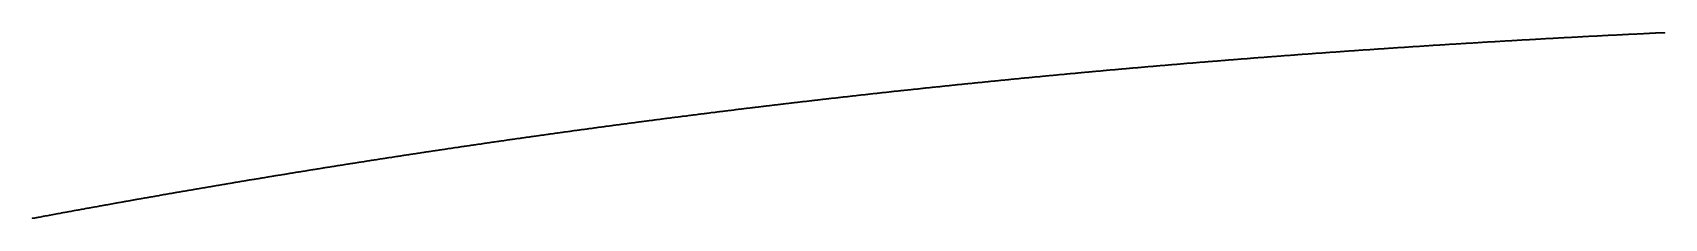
# Model space of a CAD drawing. Header units: metres. Extents: x 0 to 360, y 0 to 49.
# Drawn here: x 191.25 to 202.49, y 47.99 to 49.27 of the extents above; entities that cross this region are included whole.
import ezdxf

# ---------------------------------------------------------------- set-up
doc = ezdxf.new("R2010")
doc.units = ezdxf.units.M

msp = doc.modelspace()

# ---------------------------------------------------------------- linework, layer by layer
for p in [(202.149, 49.254), (202.154, 49.254), (202.16, 49.254), (202.166, 49.255), (202.172, 49.255), (202.178, 49.255), (202.183, 49.255), (202.189, 49.256), (202.195, 49.256), (202.201, 49.256), (202.207, 49.257), (202.213, 49.257), (202.218, 49.257), (202.224, 49.257), (202.23, 49.258), (202.236, 49.258), (202.242, 49.258), (202.248, 49.259), (202.253, 49.259), (202.259, 49.259), (202.265, 49.26), (202.271, 49.26), (202.277, 49.26), (202.282, 49.26), (202.288, 49.261), (202.294, 49.261), (202.3, 49.261), (202.306, 49.262), (202.312, 49.262), (202.317, 49.262), (202.323, 49.262), (202.329, 49.263), (202.335, 49.263), (202.341, 49.263), (202.347, 49.263), (202.352, 49.264), (202.358, 49.264), (202.364, 49.264), (202.37, 49.265), (202.376, 49.265), (202.382, 49.265), (202.387, 49.265), (202.393, 49.266), (202.399, 49.266), (202.405, 49.266), (202.411, 49.267), (202.416, 49.267), (202.422, 49.267), (202.428, 49.267), (202.434, 49.268), (202.44, 49.268), (202.446, 49.268), (202.451, 49.269), (202.457, 49.269), (202.463, 49.269), (202.469, 49.269), (202.475, 49.27), (202.481, 49.27), (202.486, 49.27), (202.492, 49.27), (200.284, 49.141), (200.29, 49.142), (200.296, 49.142), (200.302, 49.143), (200.307, 49.143), (200.313, 49.143), (200.319, 49.144), (200.325, 49.144), (200.331, 49.145), (200.337, 49.145), (200.342, 49.145), (200.348, 49.146), (200.354, 49.146), (200.36, 49.147), (200.366, 49.147), (200.371, 49.147), (200.377, 49.148), (200.383, 49.148), (200.389, 49.149), (200.395, 49.149), (200.401, 49.149), (200.406, 49.15), (200.412, 49.15), (200.418, 49.151), (200.424, 49.151), (200.43, 49.151), (200.436, 49.152), (200.441, 49.152), (200.447, 49.153), (200.453, 49.153), (200.459, 49.153), (200.465, 49.154), (200.471, 49.154), (200.476, 49.155), (200.482, 49.155), (200.488, 49.155), (200.494, 49.156), (200.5, 49.156), (200.506, 49.157), (200.511, 49.157), (200.517, 49.157), (200.523, 49.158), (200.529, 49.158), (200.535, 49.159), (200.54, 49.159), (200.546, 49.159), (200.552, 49.16), (200.558, 49.16), (200.564, 49.161), (200.57, 49.161), (200.575, 49.161), (200.581, 49.162), (200.587, 49.162), (200.593, 49.163), (200.599, 49.163), (200.605, 49.163), (200.61, 49.164), (200.616, 49.164), (200.622, 49.164), (200.628, 49.165), (200.634, 49.165), (200.64, 49.166), (200.645, 49.166), (200.651, 49.166), (200.657, 49.167), (200.663, 49.167), (200.669, 49.168), (200.675, 49.168), (200.68, 49.168), (200.686, 49.169), (200.692, 49.169), (200.698, 49.169), (200.704, 49.17), (200.71, 49.17), (200.715, 49.171), (200.721, 49.171), (200.727, 49.171), (200.733, 49.172), (200.739, 49.172), (200.744, 49.173), (200.75, 49.173), (200.756, 49.173), (200.762, 49.174), (200.768, 49.174), (200.774, 49.174), (200.779, 49.175), (200.785, 49.175), (200.791, 49.176), (200.797, 49.176), (200.803, 49.176), (200.809, 49.177), (200.814, 49.177), (200.82, 49.177), (200.826, 49.178), (200.832, 49.178), (200.838, 49.179), (200.844, 49.179), (200.849, 49.179), (200.855, 49.18), (200.861, 49.18), (200.867, 49.18), (200.873, 49.181), (200.878, 49.181), (200.884, 49.182), (200.89, 49.182), (200.896, 49.182), (200.902, 49.183), (200.908, 49.183), (200.913, 49.183), (200.919, 49.184), (200.925, 49.184), (200.931, 49.185), (200.937, 49.185), (200.943, 49.185), (200.948, 49.186), (200.954, 49.186), (200.96, 49.186), (200.966, 49.187), (200.972, 49.187), (200.978, 49.187), (200.983, 49.188), (200.989, 49.188), (200.995, 49.189), (201.001, 49.189), (201.007, 49.189), (201.013, 49.19), (201.018, 49.19), (201.024, 49.19), (201.03, 49.191), (201.036, 49.191), (201.042, 49.191), (201.047, 49.192), (201.053, 49.192), (201.059, 49.193), (201.065, 49.193), (201.071, 49.193), (201.077, 49.194), (201.082, 49.194), (201.088, 49.194), (201.094, 49.195), (201.1, 49.195), (201.106, 49.195), (201.112, 49.196), (201.117, 49.196), (201.123, 49.196), (201.129, 49.197), (201.135, 49.197), (201.141, 49.198), (201.147, 49.198), (201.152, 49.198), (201.158, 49.199), (201.164, 49.199), (201.17, 49.199), (201.176, 49.2), (201.181, 49.2), (201.187, 49.2), (201.193, 49.201), (201.199, 49.201), (201.205, 49.201), (201.211, 49.202), (201.216, 49.202), (201.222, 49.202), (201.228, 49.203), (201.234, 49.203), (201.24, 49.204), (201.246, 49.204), (201.251, 49.204), (201.257, 49.205), (201.263, 49.205), (201.269, 49.205), (201.275, 49.206), (201.281, 49.206), (201.286, 49.206), (201.292, 49.207), (201.298, 49.207), (201.304, 49.207), (201.31, 49.208), (201.316, 49.208), (201.321, 49.208), (201.327, 49.209), (201.333, 49.209), (201.339, 49.209), (201.345, 49.21), (201.35, 49.21), (201.356, 49.21), (201.362, 49.211), (201.368, 49.211), (201.374, 49.211), (201.38, 49.212), (201.385, 49.212), (201.391, 49.212), (201.397, 49.213), (201.403, 49.213), (201.409, 49.214), (201.415, 49.214), (201.42, 49.214), (201.426, 49.215), (201.432, 49.215), (201.438, 49.215), (201.444, 49.216), (201.45, 49.216), (201.455, 49.216), (201.461, 49.217), (201.467, 49.217), (201.473, 49.217), (201.479, 49.218), (201.484, 49.218), (201.49, 49.218), (201.496, 49.219), (201.502, 49.219), (201.508, 49.219), (201.514, 49.22), (201.519, 49.22), (201.525, 49.22), (201.531, 49.221), (201.537, 49.221), (201.543, 49.221), (201.549, 49.222), (201.554, 49.222), (201.56, 49.222), (201.566, 49.223), (201.572, 49.223), (201.578, 49.223), (201.584, 49.224), (201.589, 49.224), (201.595, 49.224), (201.601, 49.224), (201.607, 49.225), (201.613, 49.225), (201.618, 49.225), (201.624, 49.226), (201.63, 49.226), (201.636, 49.226), (201.642, 49.227), (201.648, 49.227), (201.653, 49.227), (201.659, 49.228), (201.665, 49.228), (201.671, 49.228), (201.677, 49.229), (201.683, 49.229), (201.688, 49.229), (201.694, 49.23), (201.7, 49.23), (201.706, 49.23), (201.712, 49.231), (201.717, 49.231), (201.723, 49.231), (201.729, 49.232), (201.735, 49.232), (201.741, 49.232), (201.747, 49.233), (201.752, 49.233), (201.758, 49.233), (201.764, 49.234), (201.77, 49.234), (201.776, 49.234), (201.782, 49.234), (201.787, 49.235), (201.793, 49.235), (201.799, 49.235), (201.805, 49.236), (201.811, 49.236), (201.817, 49.236), (201.822, 49.237), (201.828, 49.237), (201.834, 49.237), (201.84, 49.238), (201.846, 49.238), (201.851, 49.238), (201.857, 49.239), (201.863, 49.239), (201.869, 49.239), (201.875, 49.239), (201.881, 49.24), (201.886, 49.24), (201.892, 49.24), (201.898, 49.241), (201.904, 49.241), (201.91, 49.241), (201.916, 49.242), (201.921, 49.242), (201.927, 49.242), (201.933, 49.243), (201.939, 49.243), (201.945, 49.243), (201.951, 49.243), (201.956, 49.244), (201.962, 49.244), (201.968, 49.244), (201.974, 49.245), (201.98, 49.245), (201.985, 49.245), (201.991, 49.246), (201.997, 49.246), (202.003, 49.246), (202.009, 49.247), (202.015, 49.247), (202.02, 49.247), (202.026, 49.247), (202.032, 49.248), (202.038, 49.248), (202.044, 49.248), (202.05, 49.249), (202.055, 49.249), (202.061, 49.249), (202.067, 49.25), (202.073, 49.25), (202.079, 49.25), (202.084, 49.25), (202.09, 49.251), (202.096, 49.251), (202.102, 49.251), (202.108, 49.252), (202.114, 49.252), (202.119, 49.252), (202.125, 49.253), (202.131, 49.253), (202.137, 49.253), (202.143, 49.253), (198.856, 49.029), (198.861, 49.029), (198.867, 49.03), (198.873, 49.03), (198.879, 49.031), (198.885, 49.031), (198.891, 49.032), (198.896, 49.032), (198.902, 49.033), (198.908, 49.033), (198.914, 49.034), (198.92, 49.034), (198.926, 49.035), (198.931, 49.035), (198.937, 49.036), (198.943, 49.036), (198.949, 49.037), (198.955, 49.037), (198.961, 49.038), (198.966, 49.038), (198.972, 49.039), (198.978, 49.039), (198.984, 49.04), (198.99, 49.04), (198.995, 49.041), (199.001, 49.041), (199.007, 49.042), (199.013, 49.042), (199.019, 49.043), (199.025, 49.043), (199.03, 49.044), (199.036, 49.044), (199.042, 49.045), (199.048, 49.045), (199.054, 49.046), (199.06, 49.046), (199.065, 49.047), (199.071, 49.047), (199.077, 49.048), (199.083, 49.048), (199.089, 49.049), (199.095, 49.049), (199.1, 49.05), (199.106, 49.05), (199.112, 49.051), (199.118, 49.051), (199.124, 49.052), (199.13, 49.052), (199.135, 49.053), (199.141, 49.053), (199.147, 49.054), (199.153, 49.054), (199.159, 49.055), (199.165, 49.055), (199.17, 49.056), (199.176, 49.056), (199.182, 49.057), (199.188, 49.057), (199.194, 49.058), (199.2, 49.058), (199.205, 49.059), (199.211, 49.059), (199.217, 49.059), (199.223, 49.06), (199.229, 49.06), (199.235, 49.061), (199.24, 49.061), (199.246, 49.062), (199.252, 49.062), (199.258, 49.063), (199.264, 49.063), (199.27, 49.064), (199.275, 49.064), (199.281, 49.065), (199.287, 49.065), (199.293, 49.066), (199.299, 49.066), (199.305, 49.067), (199.31, 49.067), (199.316, 49.068), (199.322, 49.068), (199.328, 49.069), (199.334, 49.069), (199.34, 49.07), (199.345, 49.07), (199.351, 49.071), (199.357, 49.071), (199.363, 49.071), (199.369, 49.072), (199.375, 49.072), (199.38, 49.073), (199.386, 49.073), (199.392, 49.074), (199.398, 49.074), (199.404, 49.075), (199.41, 49.075), (199.415, 49.076), (199.421, 49.076), (199.427, 49.077), (199.433, 49.077), (199.439, 49.078), (199.445, 49.078), (199.45, 49.079), (199.456, 49.079), (199.462, 49.079), (199.468, 49.08), (199.474, 49.08), (199.48, 49.081), (199.485, 49.081), (199.491, 49.082), (199.497, 49.082), (199.503, 49.083), (199.509, 49.083), (199.514, 49.084), (199.52, 49.084), (199.526, 49.085), (199.532, 49.085), (199.538, 49.085), (199.544, 49.086), (199.549, 49.086), (199.555, 49.087), (199.561, 49.087), (199.567, 49.088), (199.573, 49.088), (199.579, 49.089), (199.584, 49.089), (199.59, 49.09), (199.596, 49.09), (199.602, 49.091), (199.608, 49.091), (199.614, 49.091), (199.619, 49.092), (199.625, 49.092), (199.631, 49.093), (199.637, 49.093), (199.643, 49.094), (199.649, 49.094), (199.654, 49.095), (199.66, 49.095), (199.666, 49.096), (199.672, 49.096), (199.678, 49.096), (199.684, 49.097), (199.689, 49.097), (199.695, 49.098), (199.701, 49.098), (199.707, 49.099), (199.713, 49.099), (199.719, 49.1), (199.724, 49.1), (199.73, 49.1), (199.736, 49.101), (199.742, 49.101), (199.748, 49.102), (199.754, 49.102), (199.759, 49.103), (199.765, 49.103), (199.771, 49.104), (199.777, 49.104), (199.783, 49.104), (199.789, 49.105), (199.794, 49.105), (199.8, 49.106), (199.806, 49.106), (199.812, 49.107), (199.818, 49.107), (199.824, 49.108), (199.829, 49.108), (199.835, 49.108), (199.841, 49.109), (199.847, 49.109), (199.853, 49.11), (199.858, 49.11), (199.864, 49.111), (199.87, 49.111), (199.876, 49.112), (199.882, 49.112), (199.888, 49.112), (199.893, 49.113), (199.899, 49.113), (199.905, 49.114), (199.911, 49.114), (199.917, 49.115), (199.923, 49.115), (199.928, 49.115), (199.934, 49.116), (199.94, 49.116), (199.946, 49.117), (199.952, 49.117), (199.958, 49.118), (199.963, 49.118), (199.969, 49.119), (199.975, 49.119), (199.981, 49.119), (199.987, 49.12), (199.993, 49.12), (199.998, 49.121), (200.004, 49.121), (200.01, 49.122), (200.016, 49.122), (200.022, 49.122), (200.028, 49.123), (200.033, 49.123), (200.039, 49.124), (200.045, 49.124), (200.051, 49.125), (200.057, 49.125), (200.063, 49.125), (200.068, 49.126), (200.074, 49.126), (200.08, 49.127), (200.086, 49.127), (200.092, 49.128), (200.098, 49.128), (200.103, 49.128), (200.109, 49.129), (200.115, 49.129), (200.121, 49.13), (200.127, 49.13), (200.132, 49.13), (200.138, 49.131), (200.144, 49.131), (200.15, 49.132), (200.156, 49.132), (200.162, 49.133), (200.167, 49.133), (200.173, 49.133), (200.179, 49.134), (200.185, 49.134), (200.191, 49.135), (200.197, 49.135), (200.202, 49.135), (200.208, 49.136), (200.214, 49.136), (200.22, 49.137), (200.226, 49.137), (200.232, 49.138), (200.237, 49.138), (200.243, 49.138), (200.249, 49.139), (200.255, 49.139), (200.261, 49.14), (200.267, 49.14), (200.272, 49.14), (200.278, 49.141), (197.671, 48.917), (197.677, 48.917), (197.683, 48.918), (197.689, 48.918), (197.694, 48.919), (197.7, 48.92), (197.706, 48.92), (197.712, 48.921), (197.718, 48.921), (197.724, 48.922), (197.729, 48.922), (197.735, 48.923), (197.741, 48.924), (197.747, 48.924), (197.753, 48.925), (197.759, 48.925), (197.764, 48.926), (197.77, 48.927), (197.776, 48.927), (197.782, 48.928), (197.788, 48.928), (197.794, 48.929), (197.799, 48.93), (197.805, 48.93), (197.811, 48.931), (197.817, 48.931), (197.823, 48.932), (197.829, 48.932), (197.834, 48.933), (197.84, 48.934), (197.846, 48.934), (197.852, 48.935), (197.858, 48.935), (197.864, 48.936), (197.869, 48.937), (197.875, 48.937), (197.881, 48.938), (197.887, 48.938), (197.893, 48.939), (197.899, 48.939), (197.905, 48.94), (197.91, 48.941), (197.916, 48.941), (197.922, 48.942), (197.928, 48.942), (197.934, 48.943), (197.94, 48.944), (197.945, 48.944), (197.951, 48.945), (197.957, 48.945), (197.963, 48.946), (197.969, 48.946), (197.975, 48.947), (197.98, 48.948), (197.986, 48.948), (197.992, 48.949), (197.998, 48.949), (198.004, 48.95), (198.01, 48.95), (198.015, 48.951), (198.021, 48.952), (198.027, 48.952), (198.033, 48.953), (198.039, 48.953), (198.045, 48.954), (198.05, 48.954), (198.056, 48.955), (198.062, 48.956), (198.068, 48.956), (198.074, 48.957), (198.08, 48.957), (198.085, 48.958), (198.091, 48.958), (198.097, 48.959), (198.103, 48.959), (198.109, 48.96), (198.115, 48.961), (198.12, 48.961), (198.126, 48.962), (198.132, 48.962), (198.138, 48.963), (198.144, 48.963), (198.15, 48.964), (198.155, 48.965), (198.161, 48.965), (198.167, 48.966), (198.173, 48.966), (198.179, 48.967), (198.185, 48.967), (198.19, 48.968), (198.196, 48.968), (198.202, 48.969), (198.208, 48.97), (198.214, 48.97), (198.22, 48.971), (198.225, 48.971), (198.231, 48.972), (198.237, 48.972), (198.243, 48.973), (198.249, 48.973), (198.255, 48.974), (198.26, 48.975), (198.266, 48.975), (198.272, 48.976), (198.278, 48.976), (198.284, 48.977), (198.29, 48.977), (198.295, 48.978), (198.301, 48.978), (198.307, 48.979), (198.313, 48.979), (198.319, 48.98), (198.325, 48.981), (198.33, 48.981), (198.336, 48.982), (198.342, 48.982), (198.348, 48.983), (198.354, 48.983), (198.36, 48.984), (198.365, 48.984), (198.371, 48.985), (198.377, 48.986), (198.383, 48.986), (198.389, 48.987), (198.395, 48.987), (198.4, 48.988), (198.406, 48.988), (198.412, 48.989), (198.418, 48.989), (198.424, 48.99), (198.43, 48.99), (198.435, 48.991), (198.441, 48.991), (198.447, 48.992), (198.453, 48.993), (198.459, 48.993), (198.465, 48.994), (198.47, 48.994), (198.476, 48.995), (198.482, 48.995), (198.488, 48.996), (198.494, 48.996), (198.5, 48.997), (198.506, 48.997), (198.511, 48.998), (198.517, 48.998), (198.523, 48.999), (198.529, 49), (198.535, 49), (198.541, 49.001), (198.546, 49.001), (198.552, 49.002), (198.558, 49.002), (198.564, 49.003), (198.57, 49.003), (198.576, 49.004), (198.581, 49.004), (198.587, 49.005), (198.593, 49.005), (198.599, 49.006), (198.605, 49.006), (198.611, 49.007), (198.616, 49.007), (198.622, 49.008), (198.628, 49.009), (198.634, 49.009), (198.64, 49.01), (198.646, 49.01), (198.651, 49.011), (198.657, 49.011), (198.663, 49.012), (198.669, 49.012), (198.675, 49.013), (198.681, 49.013), (198.686, 49.014), (198.692, 49.014), (198.698, 49.015), (198.704, 49.015), (198.71, 49.016), (198.716, 49.016), (198.721, 49.017), (198.727, 49.017), (198.733, 49.018), (198.739, 49.018), (198.745, 49.019), (198.751, 49.019), (198.756, 49.02), (198.762, 49.02), (198.768, 49.021), (198.774, 49.022), (198.78, 49.022), (198.786, 49.023), (198.791, 49.023), (198.797, 49.024), (198.803, 49.024), (198.809, 49.025), (198.815, 49.025), (198.821, 49.026), (198.826, 49.026), (198.832, 49.027), (198.838, 49.027), (198.844, 49.028), (198.85, 49.028), (196.638, 48.804), (196.643, 48.805), (196.649, 48.805), (196.655, 48.806), (196.661, 48.807), (196.667, 48.808), (196.673, 48.808), (196.679, 48.809), (196.684, 48.81), (196.69, 48.81), (196.696, 48.811), (196.702, 48.812), (196.708, 48.812), (196.714, 48.813), (196.719, 48.814), (196.725, 48.814), (196.731, 48.815), (196.737, 48.816), (196.743, 48.816), (196.749, 48.817), (196.754, 48.818), (196.76, 48.818), (196.766, 48.819), (196.772, 48.82), (196.778, 48.82), (196.784, 48.821), (196.789, 48.822), (196.795, 48.822), (196.801, 48.823), (196.807, 48.824), (196.813, 48.824), (196.819, 48.825), (196.825, 48.825), (196.83, 48.826), (196.836, 48.827), (196.842, 48.827), (196.848, 48.828), (196.854, 48.829), (196.86, 48.829), (196.865, 48.83), (196.871, 48.831), (196.877, 48.831), (196.883, 48.832), (196.889, 48.833), (196.895, 48.833), (196.9, 48.834), (196.906, 48.835), (196.912, 48.835), (196.918, 48.836), (196.924, 48.837), (196.93, 48.837), (196.935, 48.838), (196.941, 48.839), (196.947, 48.839), (196.953, 48.84), (196.959, 48.841), (196.965, 48.841), (196.97, 48.842), (196.976, 48.843), (196.982, 48.843), (196.988, 48.844), (196.994, 48.844), (197, 48.845), (197.006, 48.846), (197.011, 48.846), (197.017, 48.847), (197.023, 48.848), (197.029, 48.848), (197.035, 48.849), (197.041, 48.85), (197.046, 48.85), (197.052, 48.851), (197.058, 48.852), (197.064, 48.852), (197.07, 48.853), (197.076, 48.853), (197.081, 48.854), (197.087, 48.855), (197.093, 48.855), (197.099, 48.856), (197.105, 48.857), (197.111, 48.857), (197.116, 48.858), (197.122, 48.859), (197.128, 48.859), (197.134, 48.86), (197.14, 48.86), (197.146, 48.861), (197.152, 48.862), (197.157, 48.862), (197.163, 48.863), (197.169, 48.864), (197.175, 48.864), (197.181, 48.865), (197.187, 48.866), (197.192, 48.866), (197.198, 48.867), (197.204, 48.867), (197.21, 48.868), (197.216, 48.869), (197.222, 48.869), (197.227, 48.87), (197.233, 48.871), (197.239, 48.871), (197.245, 48.872), (197.251, 48.872), (197.257, 48.873), (197.262, 48.874), (197.268, 48.874), (197.274, 48.875), (197.28, 48.876), (197.286, 48.876), (197.292, 48.877), (197.297, 48.877), (197.303, 48.878), (197.309, 48.879), (197.315, 48.879), (197.321, 48.88), (197.327, 48.881), (197.332, 48.881), (197.338, 48.882), (197.344, 48.882), (197.35, 48.883), (197.356, 48.884), (197.362, 48.884), (197.368, 48.885), (197.373, 48.886), (197.379, 48.886), (197.385, 48.887), (197.391, 48.887), (197.397, 48.888), (197.403, 48.889), (197.408, 48.889), (197.414, 48.89), (197.42, 48.891), (197.426, 48.891), (197.432, 48.892), (197.438, 48.892), (197.443, 48.893), (197.449, 48.894), (197.455, 48.894), (197.461, 48.895), (197.467, 48.895), (197.473, 48.896), (197.478, 48.897), (197.484, 48.897), (197.49, 48.898), (197.496, 48.898), (197.502, 48.899), (197.508, 48.9), (197.513, 48.9), (197.519, 48.901), (197.525, 48.902), (197.531, 48.902), (197.537, 48.903), (197.543, 48.903), (197.548, 48.904), (197.554, 48.905), (197.56, 48.905), (197.566, 48.906), (197.572, 48.906), (197.578, 48.907), (197.584, 48.908), (197.589, 48.908), (197.595, 48.909), (197.601, 48.909), (197.607, 48.91), (197.613, 48.911), (197.619, 48.911), (197.624, 48.912), (197.63, 48.912), (197.636, 48.913), (197.642, 48.914), (197.648, 48.914), (197.654, 48.915), (197.659, 48.915), (197.665, 48.916), (195.709, 48.691), (195.715, 48.692), (195.72, 48.693), (195.726, 48.694), (195.732, 48.694), (195.738, 48.695), (195.744, 48.696), (195.75, 48.696), (195.755, 48.697), (195.761, 48.698), (195.767, 48.699), (195.773, 48.699), (195.779, 48.7), (195.785, 48.701), (195.791, 48.702), (195.796, 48.702), (195.802, 48.703), (195.808, 48.704), (195.814, 48.705), (195.82, 48.705), (195.826, 48.706), (195.831, 48.707), (195.837, 48.708), (195.843, 48.708), (195.849, 48.709), (195.855, 48.71), (195.861, 48.711), (195.866, 48.711), (195.872, 48.712), (195.878, 48.713), (195.884, 48.713), (195.89, 48.714), (195.896, 48.715), (195.902, 48.716), (195.907, 48.716), (195.913, 48.717), (195.919, 48.718), (195.925, 48.719), (195.931, 48.719), (195.937, 48.72), (195.942, 48.721), (195.948, 48.721), (195.954, 48.722), (195.96, 48.723), (195.966, 48.724), (195.972, 48.724), (195.978, 48.725), (195.983, 48.726), (195.989, 48.727), (195.995, 48.727), (196.001, 48.728), (196.007, 48.729), (196.013, 48.729), (196.018, 48.73), (196.024, 48.731), (196.03, 48.732), (196.036, 48.732), (196.042, 48.733), (196.048, 48.734), (196.053, 48.734), (196.059, 48.735), (196.065, 48.736), (196.071, 48.737), (196.077, 48.737), (196.083, 48.738), (196.089, 48.739), (196.094, 48.74), (196.1, 48.74), (196.106, 48.741), (196.112, 48.742), (196.118, 48.742), (196.124, 48.743), (196.129, 48.744), (196.135, 48.745), (196.141, 48.745), (196.147, 48.746), (196.153, 48.747), (196.159, 48.747), (196.164, 48.748), (196.17, 48.749), (196.176, 48.749), (196.182, 48.75), (196.188, 48.751), (196.194, 48.752), (196.2, 48.752), (196.205, 48.753), (196.211, 48.754), (196.217, 48.754), (196.223, 48.755), (196.229, 48.756), (196.235, 48.757), (196.24, 48.757), (196.246, 48.758), (196.252, 48.759), (196.258, 48.759), (196.264, 48.76), (196.27, 48.761), (196.275, 48.761), (196.281, 48.762), (196.287, 48.763), (196.293, 48.764), (196.299, 48.764), (196.305, 48.765), (196.311, 48.766), (196.316, 48.766), (196.322, 48.767), (196.328, 48.768), (196.334, 48.768), (196.34, 48.769), (196.346, 48.77), (196.351, 48.771), (196.357, 48.771), (196.363, 48.772), (196.369, 48.773), (196.375, 48.773), (196.381, 48.774), (196.386, 48.775), (196.392, 48.775), (196.398, 48.776), (196.404, 48.777), (196.41, 48.778), (196.416, 48.778), (196.422, 48.779), (196.427, 48.78), (196.433, 48.78), (196.439, 48.781), (196.445, 48.782), (196.451, 48.782), (196.457, 48.783), (196.462, 48.784), (196.468, 48.784), (196.474, 48.785), (196.48, 48.786), (196.486, 48.786), (196.492, 48.787), (196.497, 48.788), (196.503, 48.789), (196.509, 48.789), (196.515, 48.79), (196.521, 48.791), (196.527, 48.791), (196.532, 48.792), (196.538, 48.793), (196.544, 48.793), (196.55, 48.794), (196.556, 48.795), (196.562, 48.795), (196.568, 48.796), (196.573, 48.797), (196.579, 48.797), (196.585, 48.798), (196.591, 48.799), (196.597, 48.799), (196.603, 48.8), (196.608, 48.801), (196.614, 48.801), (196.62, 48.802), (196.626, 48.803), (196.632, 48.803), (194.867, 48.579), (194.873, 48.58), (194.879, 48.581), (194.884, 48.582), (194.89, 48.582), (194.896, 48.583), (194.902, 48.584), (194.908, 48.585), (194.914, 48.586), (194.919, 48.586), (194.925, 48.587), (194.931, 48.588), (194.937, 48.589), (194.943, 48.59), (194.949, 48.59), (194.955, 48.591), (194.96, 48.592), (194.966, 48.593), (194.972, 48.594), (194.978, 48.595), (194.984, 48.595), (194.99, 48.596), (194.995, 48.597), (195.001, 48.598), (195.007, 48.599), (195.013, 48.599), (195.019, 48.6), (195.025, 48.601), (195.031, 48.602), (195.036, 48.603), (195.042, 48.603), (195.048, 48.604), (195.054, 48.605), (195.06, 48.606), (195.066, 48.606), (195.072, 48.607), (195.077, 48.608), (195.083, 48.609), (195.089, 48.61), (195.095, 48.61), (195.101, 48.611), (195.107, 48.612), (195.112, 48.613), (195.118, 48.614), (195.124, 48.614), (195.13, 48.615), (195.136, 48.616), (195.142, 48.617), (195.148, 48.618), (195.153, 48.618), (195.159, 48.619), (195.165, 48.62), (195.171, 48.621), (195.177, 48.622), (195.183, 48.622), (195.188, 48.623), (195.194, 48.624), (195.2, 48.625), (195.206, 48.625), (195.212, 48.626), (195.218, 48.627), (195.224, 48.628), (195.229, 48.629), (195.235, 48.629), (195.241, 48.63), (195.247, 48.631), (195.253, 48.632), (195.259, 48.633), (195.264, 48.633), (195.27, 48.634), (195.276, 48.635), (195.282, 48.636), (195.288, 48.636), (195.294, 48.637), (195.3, 48.638), (195.305, 48.639), (195.311, 48.64), (195.317, 48.64), (195.323, 48.641), (195.329, 48.642), (195.335, 48.643), (195.34, 48.643), (195.346, 48.644), (195.352, 48.645), (195.358, 48.646), (195.364, 48.646), (195.37, 48.647), (195.376, 48.648), (195.381, 48.649), (195.387, 48.65), (195.393, 48.65), (195.399, 48.651), (195.405, 48.652), (195.411, 48.653), (195.416, 48.653), (195.422, 48.654), (195.428, 48.655), (195.434, 48.656), (195.44, 48.656), (195.446, 48.657), (195.452, 48.658), (195.457, 48.659), (195.463, 48.66), (195.469, 48.66), (195.475, 48.661), (195.481, 48.662), (195.487, 48.663), (195.492, 48.663), (195.498, 48.664), (195.504, 48.665), (195.51, 48.666), (195.516, 48.666), (195.522, 48.667), (195.528, 48.668), (195.533, 48.669), (195.539, 48.669), (195.545, 48.67), (195.551, 48.671), (195.557, 48.672), (195.563, 48.672), (195.568, 48.673), (195.574, 48.674), (195.58, 48.675), (195.586, 48.676), (195.592, 48.676), (195.598, 48.677), (195.603, 48.678), (195.609, 48.679), (195.615, 48.679), (195.621, 48.68), (195.627, 48.681), (195.633, 48.682), (195.639, 48.682), (195.644, 48.683), (195.65, 48.684), (195.656, 48.685), (195.662, 48.685), (195.668, 48.686), (195.674, 48.687), (195.679, 48.688), (195.685, 48.688), (195.691, 48.689), (195.697, 48.69), (195.703, 48.691), (194.083, 48.466), (194.089, 48.467), (194.095, 48.468), (194.101, 48.469), (194.106, 48.47), (194.112, 48.471), (194.118, 48.472), (194.124, 48.472), (194.13, 48.473), (194.136, 48.474), (194.141, 48.475), (194.147, 48.476), (194.153, 48.477), (194.159, 48.478), (194.165, 48.479), (194.171, 48.479), (194.177, 48.48), (194.182, 48.481), (194.188, 48.482), (194.194, 48.483), (194.2, 48.484), (194.206, 48.485), (194.212, 48.485), (194.218, 48.486), (194.223, 48.487), (194.229, 48.488), (194.235, 48.489), (194.241, 48.49), (194.247, 48.491), (194.253, 48.491), (194.259, 48.492), (194.264, 48.493), (194.27, 48.494), (194.276, 48.495), (194.282, 48.496), (194.288, 48.497), (194.294, 48.497), (194.299, 48.498), (194.305, 48.499), (194.311, 48.5), (194.317, 48.501), (194.323, 48.502), (194.329, 48.503), (194.335, 48.503), (194.34, 48.504), (194.346, 48.505), (194.352, 48.506), (194.358, 48.507), (194.364, 48.508), (194.37, 48.509), (194.376, 48.509), (194.381, 48.51), (194.387, 48.511), (194.393, 48.512), (194.399, 48.513), (194.405, 48.514), (194.411, 48.515), (194.416, 48.515), (194.422, 48.516), (194.428, 48.517), (194.434, 48.518), (194.44, 48.519), (194.446, 48.52), (194.452, 48.52), (194.457, 48.521), (194.463, 48.522), (194.469, 48.523), (194.475, 48.524), (194.481, 48.525), (194.487, 48.525), (194.493, 48.526), (194.498, 48.527), (194.504, 48.528), (194.51, 48.529), (194.516, 48.53), (194.522, 48.531), (194.528, 48.531), (194.533, 48.532), (194.539, 48.533), (194.545, 48.534), (194.551, 48.535), (194.557, 48.536), (194.563, 48.536), (194.569, 48.537), (194.574, 48.538), (194.58, 48.539), (194.586, 48.54), (194.592, 48.541), (194.598, 48.541), (194.604, 48.542), (194.61, 48.543), (194.615, 48.544), (194.621, 48.545), (194.627, 48.546), (194.633, 48.546), (194.639, 48.547), (194.645, 48.548), (194.65, 48.549), (194.656, 48.55), (194.662, 48.55), (194.668, 48.551), (194.674, 48.552), (194.68, 48.553), (194.686, 48.554), (194.691, 48.555), (194.697, 48.555), (194.703, 48.556), (194.709, 48.557), (194.715, 48.558), (194.721, 48.559), (194.727, 48.56), (194.732, 48.56), (194.738, 48.561), (194.744, 48.562), (194.75, 48.563), (194.756, 48.564), (194.762, 48.564), (194.767, 48.565), (194.773, 48.566), (194.779, 48.567), (194.785, 48.568), (194.791, 48.569), (194.797, 48.569), (194.803, 48.57), (194.808, 48.571), (194.814, 48.572), (194.82, 48.573), (194.826, 48.573), (194.832, 48.574), (194.838, 48.575), (194.843, 48.576), (194.849, 48.577), (194.855, 48.578), (194.861, 48.578), (193.357, 48.355), (193.363, 48.356), (193.369, 48.357), (193.375, 48.357), (193.381, 48.358), (193.386, 48.359), (193.392, 48.36), (193.398, 48.361), (193.404, 48.362), (193.41, 48.363), (193.416, 48.364), (193.422, 48.365), (193.427, 48.366), (193.433, 48.367), (193.439, 48.368), (193.445, 48.369), (193.451, 48.369), (193.457, 48.37), (193.463, 48.371), (193.468, 48.372), (193.474, 48.373), (193.48, 48.374), (193.486, 48.375), (193.492, 48.376), (193.498, 48.377), (193.504, 48.378), (193.509, 48.379), (193.515, 48.38), (193.521, 48.381), (193.527, 48.381), (193.533, 48.382), (193.539, 48.383), (193.544, 48.384), (193.55, 48.385), (193.556, 48.386), (193.562, 48.387), (193.568, 48.388), (193.574, 48.389), (193.58, 48.39), (193.585, 48.391), (193.591, 48.391), (193.597, 48.392), (193.603, 48.393), (193.609, 48.394), (193.615, 48.395), (193.621, 48.396), (193.626, 48.397), (193.632, 48.398), (193.638, 48.399), (193.644, 48.4), (193.65, 48.401), (193.656, 48.401), (193.662, 48.402), (193.667, 48.403), (193.673, 48.404), (193.679, 48.405), (193.685, 48.406), (193.691, 48.407), (193.697, 48.408), (193.703, 48.409), (193.708, 48.41), (193.714, 48.41), (193.72, 48.411), (193.726, 48.412), (193.732, 48.413), (193.738, 48.414), (193.744, 48.415), (193.749, 48.416), (193.755, 48.417), (193.761, 48.418), (193.767, 48.419), (193.773, 48.419), (193.779, 48.42), (193.784, 48.421), (193.79, 48.422), (193.796, 48.423), (193.802, 48.424), (193.808, 48.425), (193.814, 48.426), (193.82, 48.427), (193.825, 48.428), (193.831, 48.428), (193.837, 48.429), (193.843, 48.43), (193.849, 48.431), (193.855, 48.432), (193.861, 48.433), (193.866, 48.434), (193.872, 48.435), (193.878, 48.436), (193.884, 48.436), (193.89, 48.437), (193.896, 48.438), (193.902, 48.439), (193.907, 48.44), (193.913, 48.441), (193.919, 48.442), (193.925, 48.443), (193.931, 48.444), (193.937, 48.444), (193.943, 48.445), (193.948, 48.446), (193.954, 48.447), (193.96, 48.448), (193.966, 48.449), (193.972, 48.45), (193.978, 48.451), (193.983, 48.451), (193.989, 48.452), (193.995, 48.453), (194.001, 48.454), (194.007, 48.455), (194.013, 48.456), (194.019, 48.457), (194.024, 48.458), (194.03, 48.458), (194.036, 48.459), (194.042, 48.46), (194.048, 48.461), (194.054, 48.462), (194.06, 48.463), (194.065, 48.464), (194.071, 48.465), (194.077, 48.465), (192.666, 48.242), (192.672, 48.243), (192.678, 48.244), (192.684, 48.245), (192.689, 48.246), (192.695, 48.247), (192.701, 48.248), (192.707, 48.249), (192.713, 48.25), (192.719, 48.251), (192.725, 48.252), (192.73, 48.253), (192.736, 48.254), (192.742, 48.255), (192.748, 48.256), (192.754, 48.257), (192.76, 48.258), (192.766, 48.259), (192.771, 48.259), (192.777, 48.26), (192.783, 48.261), (192.789, 48.262), (192.795, 48.263), (192.801, 48.264), (192.807, 48.265), (192.812, 48.266), (192.818, 48.267), (192.824, 48.268), (192.83, 48.269), (192.836, 48.27), (192.842, 48.271), (192.848, 48.272), (192.853, 48.273), (192.859, 48.274), (192.865, 48.275), (192.871, 48.276), (192.877, 48.277), (192.883, 48.278), (192.889, 48.279), (192.894, 48.28), (192.9, 48.281), (192.906, 48.282), (192.912, 48.283), (192.918, 48.284), (192.924, 48.285), (192.93, 48.286), (192.935, 48.287), (192.941, 48.288), (192.947, 48.289), (192.953, 48.289), (192.959, 48.29), (192.965, 48.291), (192.971, 48.292), (192.976, 48.293), (192.982, 48.294), (192.988, 48.295), (192.994, 48.296), (193, 48.297), (193.006, 48.298), (193.012, 48.299), (193.017, 48.3), (193.023, 48.301), (193.029, 48.302), (193.035, 48.303), (193.041, 48.304), (193.047, 48.305), (193.053, 48.306), (193.058, 48.307), (193.064, 48.308), (193.07, 48.309), (193.076, 48.31), (193.082, 48.311), (193.088, 48.311), (193.094, 48.312), (193.099, 48.313), (193.105, 48.314), (193.111, 48.315), (193.117, 48.316), (193.123, 48.317), (193.129, 48.318), (193.135, 48.319), (193.14, 48.32), (193.146, 48.321), (193.152, 48.322), (193.158, 48.323), (193.164, 48.324), (193.17, 48.325), (193.176, 48.326), (193.181, 48.327), (193.187, 48.328), (193.193, 48.328), (193.199, 48.329), (193.205, 48.33), (193.211, 48.331), (193.217, 48.332), (193.222, 48.333), (193.228, 48.334), (193.234, 48.335), (193.24, 48.336), (193.246, 48.337), (193.252, 48.338), (193.258, 48.339), (193.263, 48.34), (193.269, 48.341), (193.275, 48.342), (193.281, 48.343), (193.287, 48.343), (193.293, 48.344), (193.299, 48.345), (193.304, 48.346), (193.31, 48.347), (193.316, 48.348), (193.322, 48.349), (193.328, 48.35), (193.334, 48.351), (193.34, 48.352), (193.345, 48.353), (193.351, 48.354), (192.015, 48.13), (192.021, 48.131), (192.027, 48.132), (192.033, 48.133), (192.039, 48.134), (192.045, 48.135), (192.051, 48.136), (192.056, 48.137), (192.062, 48.138), (192.068, 48.139), (192.074, 48.14), (192.08, 48.141), (192.086, 48.142), (192.092, 48.143), (192.097, 48.144), (192.103, 48.145), (192.109, 48.146), (192.115, 48.147), (192.121, 48.148), (192.127, 48.15), (192.133, 48.151), (192.139, 48.152), (192.144, 48.153), (192.15, 48.154), (192.156, 48.155), (192.162, 48.156), (192.168, 48.157), (192.174, 48.158), (192.18, 48.159), (192.185, 48.16), (192.191, 48.161), (192.197, 48.162), (192.203, 48.163), (192.209, 48.164), (192.215, 48.165), (192.221, 48.166), (192.226, 48.167), (192.232, 48.168), (192.238, 48.169), (192.244, 48.17), (192.25, 48.171), (192.256, 48.172), (192.262, 48.173), (192.267, 48.174), (192.273, 48.175), (192.279, 48.176), (192.285, 48.177), (192.291, 48.178), (192.297, 48.179), (192.303, 48.18), (192.309, 48.181), (192.314, 48.182), (192.32, 48.183), (192.326, 48.184), (192.332, 48.185), (192.338, 48.186), (192.344, 48.187), (192.35, 48.188), (192.355, 48.189), (192.361, 48.19), (192.367, 48.191), (192.373, 48.192), (192.379, 48.193), (192.385, 48.194), (192.391, 48.195), (192.396, 48.196), (192.402, 48.197), (192.408, 48.198), (192.414, 48.199), (192.42, 48.2), (192.426, 48.201), (192.432, 48.202), (192.437, 48.203), (192.443, 48.204), (192.449, 48.205), (192.455, 48.206), (192.461, 48.207), (192.467, 48.208), (192.473, 48.209), (192.478, 48.21), (192.484, 48.211), (192.49, 48.212), (192.496, 48.213), (192.502, 48.214), (192.508, 48.215), (192.514, 48.216), (192.519, 48.217), (192.525, 48.218), (192.531, 48.219), (192.537, 48.22), (192.543, 48.221), (192.549, 48.222), (192.555, 48.223), (192.561, 48.224), (192.566, 48.225), (192.572, 48.226), (192.578, 48.227), (192.584, 48.228), (192.59, 48.229), (192.596, 48.23), (192.602, 48.231), (192.607, 48.232), (192.613, 48.233), (192.619, 48.234), (192.625, 48.235), (192.631, 48.236), (192.637, 48.237), (192.643, 48.238), (192.648, 48.239), (192.654, 48.24), (192.66, 48.241), (191.388, 48.017), (191.394, 48.018), (191.4, 48.019), (191.405, 48.02), (191.411, 48.021), (191.417, 48.022), (191.423, 48.023), (191.429, 48.024), (191.435, 48.025), (191.441, 48.026), (191.447, 48.028), (191.452, 48.029), (191.458, 48.03), (191.464, 48.031), (191.47, 48.032), (191.476, 48.033), (191.482, 48.034), (191.488, 48.035), (191.493, 48.036), (191.499, 48.037), (191.505, 48.038), (191.511, 48.039), (191.517, 48.04), (191.523, 48.042), (191.529, 48.043), (191.535, 48.044), (191.54, 48.045), (191.546, 48.046), (191.552, 48.047), (191.558, 48.048), (191.564, 48.049), (191.57, 48.05), (191.576, 48.051), (191.581, 48.052), (191.587, 48.053), (191.593, 48.054), (191.599, 48.055), (191.605, 48.056), (191.611, 48.058), (191.617, 48.059), (191.623, 48.06), (191.628, 48.061), (191.634, 48.062), (191.64, 48.063), (191.646, 48.064), (191.652, 48.065), (191.658, 48.066), (191.664, 48.067), (191.669, 48.068), (191.675, 48.069), (191.681, 48.07), (191.687, 48.071), (191.693, 48.072), (191.699, 48.073), (191.705, 48.075), (191.71, 48.076), (191.716, 48.077), (191.722, 48.078), (191.728, 48.079), (191.734, 48.08), (191.74, 48.081), (191.746, 48.082), (191.752, 48.083), (191.757, 48.084), (191.763, 48.085), (191.769, 48.086), (191.775, 48.087), (191.781, 48.088), (191.787, 48.089), (191.793, 48.09), (191.798, 48.091), (191.804, 48.092), (191.81, 48.093), (191.816, 48.095), (191.822, 48.096), (191.828, 48.097), (191.834, 48.098), (191.84, 48.099), (191.845, 48.1), (191.851, 48.101), (191.857, 48.102), (191.863, 48.103), (191.869, 48.104), (191.875, 48.105), (191.881, 48.106), (191.886, 48.107), (191.892, 48.108), (191.898, 48.109), (191.904, 48.11), (191.91, 48.111), (191.916, 48.112), (191.922, 48.113), (191.927, 48.114), (191.933, 48.115), (191.939, 48.116), (191.945, 48.118), (191.951, 48.119), (191.957, 48.12), (191.963, 48.121), (191.968, 48.122), (191.974, 48.123), (191.98, 48.124), (191.986, 48.125), (191.992, 48.126), (191.998, 48.127), (192.004, 48.128), (192.01, 48.129), (191.247, 47.991), (191.253, 47.992), (191.259, 47.993), (191.265, 47.994), (191.271, 47.995), (191.276, 47.996), (191.282, 47.997), (191.288, 47.998), (191.294, 47.999), (191.3, 48), (191.306, 48.002), (191.312, 48.003), (191.317, 48.004), (191.323, 48.005), (191.329, 48.006), (191.335, 48.007), (191.341, 48.008), (191.347, 48.009), (191.353, 48.01), (191.359, 48.011), (191.364, 48.012), (191.37, 48.013), (191.376, 48.015), (191.382, 48.016)]:
    msp.add_point(p)

doc.saveas('drawing.dxf')
